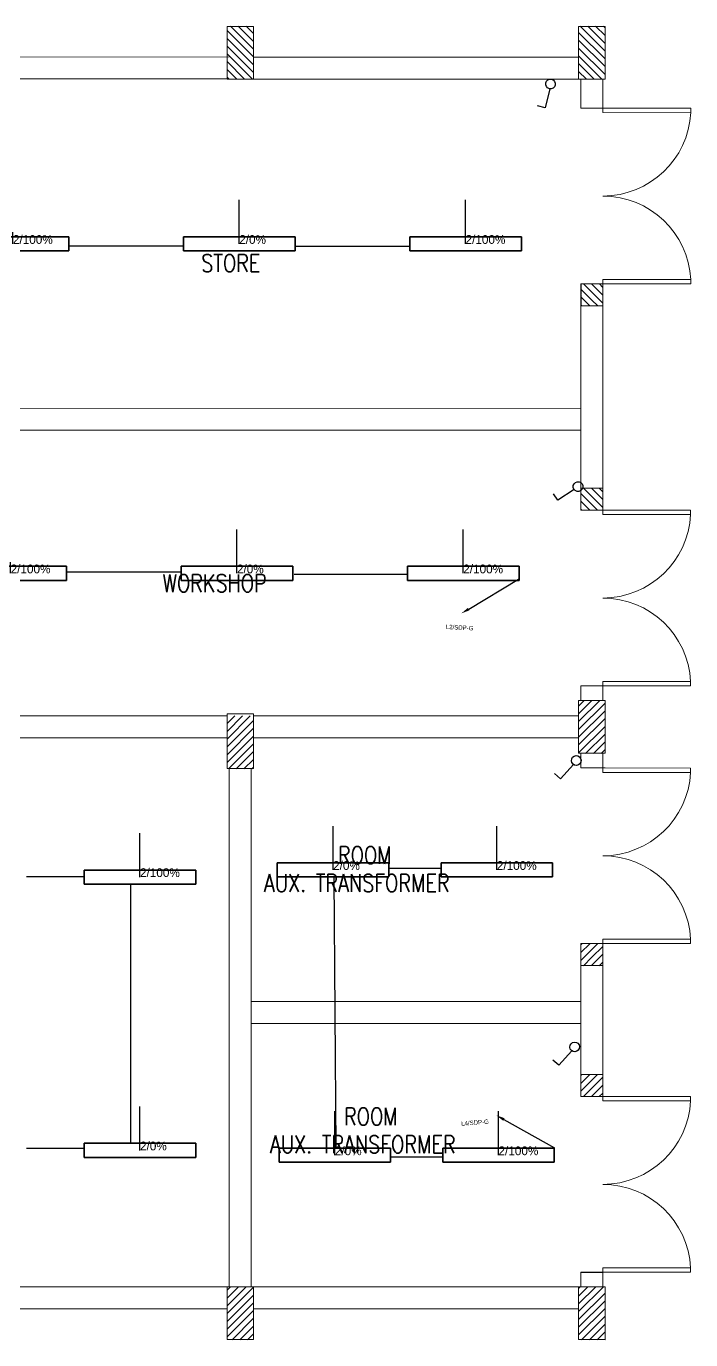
# Model space of a CAD drawing. Header units: millimetres. Extents: x 303 to 36482, y 801 to 16131.
# Drawn here: x 14342 to 21902, y 801 to 15756 of the extents above; entities that cross this region are included whole.
import ezdxf
from ezdxf import colors
from ezdxf.entities.mleader import LeaderData, LeaderLine
from ezdxf.math import Vec2, Vec3

# ---------------------------------------------------------------- set-up
doc = ezdxf.new("R2010")
doc.units = ezdxf.units.MM
doc.header["$MEASUREMENT"] = 0
for name, color, linetype, lineweight in [('COLUMNS', 5, 'Continuous', 0), ('COLUMNS1', 4, 'Continuous', 0), ('DOOR', 2, 'Continuous', 0), ('E-LT-SW', 7, 'Continuous', 25), ('TEXT', 2, 'Continuous', 0), ('WALL', 7, 'Continuous', 0)]:
    doc.layers.add(name, color=color, linetype=linetype, lineweight=lineweight)
for name, color, linetype in [('DLXLUM', 2, 'Continuous'), ('DLXLUMEX', 2, 'Continuous'), ('HATCH', 1, 'Continuous'), ('Wiring1', 80, 'Continuous')]:
    doc.layers.add(name, color=color, linetype=linetype)
doc.styles.add('ROMANS', font='romans.shx', dxfattribs={"width": 0.7, "height": 2.5})
pattern_1 = [(225, (-2738184.39, -9928946.41), (44.19417382, -44.19417382), [])]
pattern_2 = [(225, (2011761.41, -9928946.41), (44.19417382, -44.19417382), [])]

# ---------------------------------------------------------------- blocks, each defined once
blk = doc.blocks.new('*U1')
at = {"color": 0}
for p, q in [((-366723, 90731), (-366622, 90832)), ((-366723, 90821), (-366712, 90832)), ((-366658, 90707), (-366533, 90832)), ((-366568, 90707), (-366473, 90801)), ((-366723, 90641), (-366658, 90707)), ((-366693, 90582), (-366568, 90707)), ((-366603, 90582), (-366478, 90707)), ((-366478, 90707), (-366473, 90711)), ((-366513, 90582), (-366473, 90622))]:
    blk.add_line(p, q, dxfattribs=at)
blk = doc.blocks.new('*U61')
at = {"color": 1}
blk.add_line((0, 0), (0, 500), dxfattribs=at)
for p, q in [((635, 80), (-635, 80)), ((-635, 80), (-635, -80)), ((-635, 80), (-635, -80)), ((-635, -80), (-635, 80)), ((-635, 80), (-635, 80)), ((635, 80), (-635, 80)), ((-635, 80), (-635, 80)), ((-635, 80), (635, 80)), ((-635, -80), (-635, 80)), ((-635, 80), (635, 80)), ((635, -80), (635, 80)), ((635, 80), (635, 80)), ((635, -80), (635, 80)), ((635, 80), (635, 80)), ((635, 80), (635, -80)), ((635, 80), (635, -80)), ((-635, -80), (635, -80)), ((-635, -80), (635, -80)), ((635, -80), (-635, -80)), ((-635, -80), (-635, -80)), ((-635, -80), (-635, -80)), ((635, -80), (-635, -80)), ((635, -80), (635, -80)), ((635, -80), (635, -80))]:
    blk.add_line(p, q)
at = {"layer": 'DLXLUMEX', "color": 7}
blk.add_text('2/100%', height=100, dxfattribs=at).set_placement((0, 0))
blk = doc.blocks.new('*U62')
at = {"color": 1}
blk.add_line((0, 0), (0, 500), dxfattribs=at)
for p, q in [((635, 80), (-635, 80)), ((-635, 80), (-635, -80)), ((-635, 80), (-635, -80)), ((-635, -80), (-635, 80)), ((-635, 80), (-635, 80)), ((-635, 80), (-635, 80)), ((-635, 80), (635, 80)), ((635, 80), (-635, 80)), ((-635, -80), (-635, 80)), ((-635, 80), (635, 80)), ((635, -80), (635, 80)), ((635, 80), (635, 80)), ((635, -80), (635, 80)), ((635, 80), (635, 80)), ((635, 80), (635, -80)), ((635, 80), (635, -80)), ((-635, -80), (635, -80)), ((-635, -80), (635, -80)), ((635, -80), (-635, -80)), ((-635, -80), (-635, -80)), ((-635, -80), (-635, -80)), ((635, -80), (-635, -80)), ((635, -80), (635, -80)), ((635, -80), (635, -80))]:
    blk.add_line(p, q)
at = {"layer": 'DLXLUMEX', "color": 7}
blk.add_text('2/0%', height=100, dxfattribs=at).set_placement((0, 0))
blk = doc.blocks.new('*U63')
at = {"color": 1}
blk.add_line((0, 0), (0, 500), dxfattribs=at)
for p, q in [((635, 80), (-635, 80)), ((-635, 80), (-635, -80)), ((-635, 80), (-635, -80)), ((-635, -80), (-635, 80)), ((-635, 80), (-635, 80)), ((635, 80), (-635, 80)), ((-635, 80), (-635, 80)), ((-635, 80), (635, 80)), ((-635, -80), (-635, 80)), ((-635, 80), (635, 80)), ((635, -80), (635, 80)), ((635, 80), (635, 80)), ((635, -80), (635, 80)), ((635, 80), (635, 80)), ((635, 80), (635, -80)), ((635, 80), (635, -80)), ((-635, -80), (635, -80)), ((-635, -80), (635, -80)), ((635, -80), (-635, -80)), ((-635, -80), (-635, -80)), ((-635, -80), (-635, -80)), ((635, -80), (-635, -80)), ((635, -80), (635, -80)), ((635, -80), (635, -80))]:
    blk.add_line(p, q)
at = {"layer": 'DLXLUMEX', "color": 7}
blk.add_text('2/100%', height=100, dxfattribs=at).set_placement((0, 0))
blk = doc.blocks.new('*U73')
at = {"color": 1}
blk.add_line((0, 0), (0, 500), dxfattribs=at)
for p, q in [((635, 80), (-635, 80)), ((-635, 80), (-635, -80)), ((-635, 80), (-635, -80)), ((-635, -80), (-635, 80)), ((-635, 80), (-635, 80)), ((635, 80), (-635, 80)), ((-635, 80), (-635, 80)), ((-635, 80), (635, 80)), ((-635, -80), (-635, 80)), ((-635, 80), (635, 80)), ((635, -80), (635, 80)), ((635, 80), (635, 80)), ((635, -80), (635, 80)), ((635, 80), (635, 80)), ((635, 80), (635, -80)), ((635, 80), (635, -80)), ((-635, -80), (635, -80)), ((-635, -80), (635, -80)), ((635, -80), (-635, -80)), ((-635, -80), (-635, -80)), ((-635, -80), (-635, -80)), ((635, -80), (-635, -80)), ((635, -80), (635, -80)), ((635, -80), (635, -80))]:
    blk.add_line(p, q)
at = {"layer": 'DLXLUMEX', "color": 7}
blk.add_text('2/100%', height=100, dxfattribs=at).set_placement((0, 0))
blk = doc.blocks.new('*U74')
at = {"color": 1}
blk.add_line((0, 0), (0, 500), dxfattribs=at)
for p, q in [((635, 80), (-635, 80)), ((-635, 80), (-635, -80)), ((-635, 80), (-635, -80)), ((-635, -80), (-635, 80)), ((-635, 80), (-635, 80)), ((-635, 80), (-635, 80)), ((-635, 80), (635, 80)), ((635, 80), (-635, 80)), ((-635, -80), (-635, 80)), ((-635, 80), (635, 80)), ((635, -80), (635, 80)), ((635, 80), (635, 80)), ((635, -80), (635, 80)), ((635, 80), (635, 80)), ((635, 80), (635, -80)), ((635, 80), (635, -80)), ((-635, -80), (635, -80)), ((-635, -80), (635, -80)), ((635, -80), (-635, -80)), ((-635, -80), (-635, -80)), ((-635, -80), (-635, -80)), ((635, -80), (-635, -80)), ((635, -80), (635, -80)), ((635, -80), (635, -80))]:
    blk.add_line(p, q)
at = {"layer": 'DLXLUMEX', "color": 7}
blk.add_text('2/0%', height=100, dxfattribs=at).set_placement((0, 0))
blk = doc.blocks.new('*U76')
at = {"color": 1}
blk.add_line((0, 0), (0, 500), dxfattribs=at)
for p, q in [((635, 80), (-635, 80)), ((-635, 80), (-635, -80)), ((-635, 80), (-635, -80)), ((-635, -80), (-635, 80)), ((-635, 80), (-635, 80)), ((635, 80), (-635, 80)), ((-635, 80), (-635, 80)), ((-635, 80), (635, 80)), ((-635, -80), (-635, 80)), ((-635, 80), (635, 80)), ((635, -80), (635, 80)), ((635, 80), (635, 80)), ((635, -80), (635, 80)), ((635, 80), (635, 80)), ((635, 80), (635, -80)), ((635, 80), (635, -80)), ((-635, -80), (635, -80)), ((-635, -80), (635, -80)), ((635, -80), (-635, -80)), ((-635, -80), (-635, -80)), ((-635, -80), (-635, -80)), ((635, -80), (-635, -80)), ((635, -80), (635, -80)), ((635, -80), (635, -80))]:
    blk.add_line(p, q)
at = {"layer": 'DLXLUMEX', "color": 7}
blk.add_text('2/100%', height=100, dxfattribs=at).set_placement((0, 0))
blk = doc.blocks.new('*U92')
at = {"color": 1}
blk.add_line((0, 0), (0, 500), dxfattribs=at)
for p, q in [((635, 80), (-635, 80)), ((-635, 80), (-635, -80)), ((-635, 80), (-635, -80)), ((-635, -80), (-635, 80)), ((-635, 80), (-635, 80)), ((635, 80), (-635, 80)), ((-635, 80), (-635, 80)), ((-635, 80), (635, 80)), ((-635, -80), (-635, 80)), ((-635, 80), (635, 80)), ((635, -80), (635, 80)), ((635, 80), (635, 80)), ((635, -80), (635, 80)), ((635, 80), (635, 80)), ((635, 80), (635, -80)), ((635, 80), (635, -80)), ((-635, -80), (635, -80)), ((-635, -80), (635, -80)), ((635, -80), (-635, -80)), ((-635, -80), (-635, -80)), ((-635, -80), (-635, -80)), ((635, -80), (-635, -80)), ((635, -80), (635, -80)), ((635, -80), (635, -80))]:
    blk.add_line(p, q)
at = {"layer": 'DLXLUMEX', "color": 7}
blk.add_text('2/0%', height=100, dxfattribs=at).set_placement((0, 0))
blk = doc.blocks.new('*U93')
at = {"color": 1}
blk.add_line((0, 0), (0, 500), dxfattribs=at)
for p, q in [((635, 80), (-635, 80)), ((-635, 80), (-635, -80)), ((-635, 80), (-635, -80)), ((-635, -80), (-635, 80)), ((-635, 80), (-635, 80)), ((635, 80), (-635, 80)), ((-635, 80), (-635, 80)), ((-635, 80), (635, 80)), ((-635, -80), (-635, 80)), ((-635, 80), (635, 80)), ((635, -80), (635, 80)), ((635, 80), (635, 80)), ((635, -80), (635, 80)), ((635, 80), (635, 80)), ((635, 80), (635, -80)), ((635, 80), (635, -80)), ((-635, -80), (635, -80)), ((635, -80), (-635, -80)), ((-635, -80), (-635, -80)), ((-635, -80), (635, -80)), ((-635, -80), (-635, -80)), ((635, -80), (-635, -80)), ((635, -80), (635, -80)), ((635, -80), (635, -80))]:
    blk.add_line(p, q)
at = {"layer": 'DLXLUMEX', "color": 7}
blk.add_text('2/100%', height=100, dxfattribs=at).set_placement((0, 0))
blk = doc.blocks.new('*U117')
at = {"color": 1}
blk.add_line((0, 0), (0, 500), dxfattribs=at)
for p, q in [((635, 80), (-635, 80)), ((-635, 80), (-635, -80)), ((-635, 80), (-635, -80)), ((-635, -80), (-635, 80)), ((-635, 80), (-635, 80)), ((635, 80), (-635, 80)), ((-635, 80), (-635, 80)), ((-635, 80), (635, 80)), ((-635, -80), (-635, 80)), ((-635, 80), (635, 80)), ((635, -80), (635, 80)), ((635, 80), (635, 80)), ((635, -80), (635, 80)), ((635, 80), (635, 80)), ((635, 80), (635, -80)), ((635, 80), (635, -80)), ((-635, -80), (635, -80)), ((-635, -80), (635, -80)), ((635, -80), (-635, -80)), ((-635, -80), (-635, -80)), ((-635, -80), (-635, -80)), ((635, -80), (-635, -80)), ((635, -80), (635, -80)), ((635, -80), (635, -80))]:
    blk.add_line(p, q)
at = {"layer": 'DLXLUMEX', "color": 7}
blk.add_text('2/0%', height=100, dxfattribs=at).set_placement((0, 0))
blk = doc.blocks.new('*U118')
at = {"color": 1}
blk.add_line((0, 0), (0, 500), dxfattribs=at)
for p, q in [((635, 80), (-635, 80)), ((-635, 80), (-635, -80)), ((-635, 80), (-635, -80)), ((-635, -80), (-635, 80)), ((-635, 80), (-635, 80)), ((635, 80), (-635, 80)), ((-635, 80), (-635, 80)), ((-635, 80), (635, 80)), ((-635, -80), (-635, 80)), ((-635, 80), (635, 80)), ((635, -80), (635, 80)), ((635, 80), (635, 80)), ((635, -80), (635, 80)), ((635, 80), (635, 80)), ((635, 80), (635, -80)), ((635, 80), (635, -80)), ((-635, -80), (635, -80)), ((-635, -80), (635, -80)), ((635, -80), (-635, -80)), ((-635, -80), (-635, -80)), ((-635, -80), (-635, -80)), ((635, -80), (-635, -80)), ((635, -80), (635, -80)), ((635, -80), (635, -80))]:
    blk.add_line(p, q)
at = {"layer": 'DLXLUMEX', "color": 7}
blk.add_text('2/100%', height=100, dxfattribs=at).set_placement((0, 0))
blk = doc.blocks.new('SW01')
at = {"layer": 'E-LT-SW', "color": 7}
for p, q in [((41, 113), (222, 294)), ((222, 294), (296, 220))]:
    blk.add_line(p, q, dxfattribs=at)
blk.add_circle((0, 64), 64, dxfattribs=at)

msp = doc.modelspace()

# ---------------------------------------------------------------- hatches: boundary and pattern name
at = {"layer": 'HATCH', "linetype": 'Continuous', "extrusion": (0, 0, -1)}
h = msp.add_hatch(dxfattribs=at)
h.set_pattern_fill('ANSI31', color=9, style=0)
h.set_pattern_definition(pattern_1)
h.paths.add_polyline_path([(-16627, 15756), (-16877, 15756), (-16877, 15756), (-16927, 15756), (-16927, 15506), (-16927, 15506), (-16927, 15154), (-16627, 15153)])
h = msp.add_hatch(dxfattribs=at)
h.set_pattern_fill('ANSI31', color=9, style=0)
h.set_pattern_definition(pattern_1)
h.paths.add_polyline_path([(-20627, 15756), (-20877, 15756), (-20877, 15756), (-20927, 15756), (-20927, 15506), (-20927, 15506), (-20927, 15154), (-20627, 15153)])
at = {"layer": 'HATCH', "linetype": 'Continuous'}
h = msp.add_hatch(dxfattribs=at)
h.set_pattern_fill('ANSI31', color=9, style=0)
h.set_pattern_definition(pattern_2)
h.paths.add_polyline_path([(20627, 7476), (20877, 7476), (20877, 7476), (20927, 7476), (20927, 7726), (20927, 7726), (20927, 8078), (20627, 8078)])
h = msp.add_hatch(dxfattribs=at)
h.set_pattern_fill('ANSI31', color=9, style=0)
h.set_pattern_definition(pattern_2)
h.paths.add_polyline_path([(16627, 7301), (16877, 7301), (16877, 7301), (16927, 7301), (16927, 7551), (16927, 7551), (16927, 7903), (16627, 7904)])
h = msp.add_hatch(dxfattribs=at)
h.set_pattern_fill('ANSI31', color=9, style=0)
h.set_pattern_definition(pattern_2)
h.paths.add_polyline_path([(16627, 801), (16877, 801), (16877, 801), (16927, 801), (16927, 1051), (16927, 1051), (16927, 1403), (16627, 1403)])
h = msp.add_hatch(dxfattribs=at)
h.set_pattern_fill('ANSI31', color=9, style=0)
h.set_pattern_definition(pattern_2)
h.paths.add_polyline_path([(20627, 801), (20877, 801), (20877, 801), (20927, 801), (20927, 1051), (20927, 1051), (20927, 1403), (20627, 1403)])

# ---------------------------------------------------------------- linework, layer by layer
at = {"color": 9}
msp.add_line((20652, 1570), (20902, 1570), dxfattribs=at)
at = {"layer": 'COLUMNS', "color": 9}
for p, q in [((16927, 15754), (16627, 15754)), ((16627, 15154), (16627, 15754)), ((16927, 15578), (16927, 15754)), ((20927, 15754), (20627, 15754)), ((20627, 15154), (20627, 15754)), ((20927, 15578), (20927, 15754)), ((16927, 15154), (16927, 15328)), ((20927, 15154), (20927, 15328)), ((16677, 15154), (16627, 15154)), ((16677, 15154), (16627, 15154)), ((20677, 15154), (20627, 15154)), ((20653, 12823), (20903, 12823)), ((20653, 12823), (20654, 12573)), ((20653, 12573), (20654, 12823)), ((20903, 12823), (20903, 12573)), ((20903, 12823), (20903, 12823)), ((20903, 12573), (20903, 12823)), ((20903, 12823), (20903, 12823)), ((20653, 12573), (20903, 12573)), ((20903, 12573), (20903, 12573)), ((20652, 10246), (20653, 10496)), ((20902, 10246), (20902, 10496)), ((20902, 10496), (20902, 10496)), ((20652, 10246), (20902, 10246)), ((20902, 10246), (20902, 10246)), ((20927, 8079), (20627, 8079)), ((20627, 8078), (20627, 7478)), ((16627, 7926), (16627, 7303)), ((16927, 7926), (16627, 7926)), ((16927, 7926), (16927, 7729)), ((20927, 7653), (20927, 7478)), ((16927, 7479), (16927, 7303)), ((20927, 7478), (20627, 7478)), ((16927, 7303), (16627, 7303)), ((20652, 5311), (20902, 5311)), ((20652, 5311), (20653, 5061)), ((20902, 5311), (20902, 5061)), ((20902, 5311), (20902, 5311)), ((20902, 5061), (20902, 5061)), ((20652, 3820), (20902, 3820)), ((20652, 3820), (20653, 3570)), ((20902, 3820), (20902, 3570)), ((20902, 3820), (20902, 3820)), ((20902, 3570), (20902, 3570)), ((16677, 1403), (16627, 1403)), ((16627, 1403), (16627, 803)), ((16927, 1403), (16927, 1228)), ((20677, 1403), (20627, 1403)), ((20627, 1403), (20627, 803)), ((20927, 1403), (20927, 1228)), ((16927, 978), (16927, 803)), ((20927, 978), (20927, 803)), ((16927, 803), (16627, 803)), ((20927, 803), (20627, 803))]:
    msp.add_line(p, q, dxfattribs=at)
at = {"layer": 'COLUMNS1', "color": 9}
for p, q in [((16927, 15328), (16927, 15578)), ((20927, 15328), (20927, 15578)), ((16927, 15154), (16677, 15154)), ((16927, 15154), (16677, 15154)), ((20927, 15154), (20677, 15154)), ((20652, 12823), (20903, 12823)), ((20652, 10496), (20902, 10496)), ((20927, 8078), (20927, 7653)), ((16882, 7926), (16632, 7926)), ((16927, 7729), (16927, 7479)), ((20652, 5061), (20902, 5061)), ((20652, 3570), (20902, 3570)), ((16927, 1403), (16677, 1403)), ((20927, 1403), (20677, 1403)), ((16927, 1228), (16927, 978)), ((20927, 1228), (20927, 978))]:
    msp.add_line(p, q, dxfattribs=at)
at = {"layer": 'DOOR', "color": 9}
for points in [[(20903, 14823), (20903, 14773), (21902, 14772), (21902, 14822)], [(20903, 12823), (20903, 12873), (21902, 12874), (21902, 12824)], [(20902, 10246), (20902, 10196), (21901, 10195), (21901, 10245)], [(20902, 8246), (20902, 8296), (21901, 8297), (21901, 8247)], [(20902, 7311), (20902, 7261), (21901, 7260), (21901, 7310)], [(20902, 5311), (20902, 5361), (21901, 5362), (21901, 5312)], [(20902, 3570), (20902, 3520), (21901, 3519), (21901, 3569)], [(20902, 1570), (20902, 1620), (21901, 1621), (21901, 1571)]]:
    msp.add_lwpolyline(points, close=True, dxfattribs=at)
for centre, start, end in [((20903, 14823), 270, 357.0854), ((20903, 12823), 2.9146, 90), ((20902, 10246), 270, 357.0854), ((20902, 8246), 2.9146, 90), ((20902, 7311), 270.0002, 357.0855), ((20902, 5311), 2.9148, 90.0002), ((20902, 3570), 270.0002, 357.0855), ((20902, 1570), 2.9148, 90.0002)]:
    msp.add_arc(centre, 1000, start, end, dxfattribs=at)
at = {"layer": 'WALL', "color": 9}
for p, q in [((12927, 15405), (16652, 15407)), ((20627, 15403), (16927, 15404)), ((12927, 15156), (16652, 15156)), ((20627, 15153), (16927, 15154)), ((20652, 15155), (20652, 14823)), ((20902, 15155), (20902, 14823)), ((20928, 14823), (20652, 14823)), ((20652, 12823), (20652, 10246)), ((20902, 12823), (20902, 10246)), ((20652, 11405), (12902, 11407)), ((20652, 11156), (12902, 11156)), ((20652, 8246), (20652, 8079)), ((20927, 8246), (20652, 8246)), ((20902, 8246), (20902, 8079)), ((16627, 7903), (13078, 7904)), ((20627, 7903), (16927, 7904)), ((16627, 7653), (13078, 7654)), ((20627, 7653), (16927, 7654)), ((20652, 7478), (20652, 7311)), ((20902, 7478), (20902, 7311)), ((16652, 7303), (16652, 1403)), ((16902, 7303), (16902, 1403)), ((20927, 7311), (20652, 7311)), ((20652, 5311), (20652, 3570)), ((20902, 5311), (20902, 3570)), ((20652, 4653), (16902, 4653)), ((20652, 4403), (16902, 4403)), ((20652, 1570), (20652, 1403)), ((20652, 1570), (20652, 1403)), ((20902, 1570), (20902, 1403)), ((20902, 1570), (20902, 1403)), ((12427, 1403), (16627, 1403)), ((20627, 1403), (16927, 1404)), ((12432, 1153), (16627, 1154)), ((20627, 1153), (16927, 1154))]:
    msp.add_line(p, q, dxfattribs=at)
at = {"layer": 'Wiring1'}
for p, q in [((14822, 13254), (16128, 13254)), ((17398, 13251), (18705, 13251)), ((16105, 9541), (14792, 9541)), ((18675, 9513), (17390, 9513)), ((19057, 6166), (18473, 6166)), ((15006, 6070), (14344, 6070)), ((17841, 6069), (17865, 2985)), ((15532, 3037), (15532, 5976)), ((14344, 2983), (15006, 2983)), ((18485, 2882), (19077, 2882))]:
    msp.add_line(p, q, dxfattribs=at)

# ---------------------------------------------------------------- block references
at = {"layer": 'DLXLUM'}
for name, p in [('*U61', (14190, 13278)), ('*U62', (16765, 13278)), ('*U63', (19340, 13278)), ('*U73', (14164, 9527)), ('*U74', (16739, 9527)), ('*U76', (19314, 9527)), ('*U117', (17833, 6150)), ('*U118', (19696, 6150)), ('*U93', (15636, 6069)), ('*U92', (15636, 2957)), ('*U117', (17853, 2902)), ('*U118', (19715, 2902))]:
    msp.add_blockref(name, p, dxfattribs=at)
at = {"layer": 'E-LT-SW', "xscale": 0.8650601911002302, "zscale": 0.8650601323381149}
for p, yscale, rotation in [((20278, 15146), 0.8650601342922072, 211.3093100050465), ((20631, 10569), 0.8650601342922073, 168.4629170145987), ((20597, 7451), 0.8650601342922072, 183.1855695180488), ((20579, 4190), 0.8650601342922072, 183.1855695180488)]:
    msp.add_blockref('SW01', p, dxfattribs=dict(at, yscale=yscale, rotation=rotation))
at = {"layer": 'HATCH', "color": 9, "rotation": 90}
for p in [(111485, 379296), (111484, 376969)]:
    msp.add_blockref('*U1', p, dxfattribs=at)
at = {"layer": 'HATCH', "color": 9, "xscale": -1, "rotation": 90.00015822826906}
for p in [(111485, -361413), (111485, -362903)]:
    msp.add_blockref('*U1', p, dxfattribs=at)

# ---------------------------------------------------------------- texts
at = {"layer": 'TEXT', "color": 9, "style": 'ROMANS', "width": 0.8}
for s, p in [('STORE', (16333, 12959)), ('WORKSHOP', (15892, 9314)), ('ROOM', (17889, 6218)), ('AUX. TRANSFORMER', (17047, 5900)), ('ROOM', (17958, 3243)), ('AUX. TRANSFORMER', (17115, 2925))]:
    msp.add_text(s, height=200, dxfattribs=at).set_placement(p)
at = {"layer": 'Wiring1', "char_height": 50, "attachment_point": 1}
for s, insert, rotation in [('L2/SDP-G', (19117, 8944), 356.8623), ('L4/SDP-G', (19289, 3287), 4.1867)]:
    msp.add_mtext_dynamic_manual_height_columns(s, width=810.37, gutter_width=1, heights=[0], dxfattribs=dict(at, insert=insert, rotation=rotation))

# ---------------------------------------------------------------- leaders
at = {"layer": 'Wiring1'}
ml = msp.add_multileader_mtext('Standard', dxfattribs=at)
ml.set_content('', color=256)
ml.set_leader_properties()
ml.build(insert=Vec2(0, 0))
ml.multileader.update_dxf_attribs({"text_right_attachment_type": 6, "dogleg_length": 0.36, "arrow_head_size": 100})
ctx = ml.context
ctx.base_point, ctx.char_height, ctx.arrow_head_size, ctx.landing_gap_size, ctx.plane_origin, ctx.plane_x_axis, ctx.plane_y_axis = Vec3(19942, 9460), 0.18, 100, 0.09, Vec3(19290, 9069), Vec3(0.857766, -0.514041), Vec3(0.514041, 0.857766)
ctx.right_attachment = 6
notes = []
notes.append((ctx, [(0, (1, 1, 0), (19942, 9460), (0.857766, -0.514041), 0.36, [(0, [(19290, 9069)], 0, [])])]))
ctx.mtext.insert, ctx.mtext.text_direction, ctx.mtext.rotation, ctx.mtext.flow_direction = Vec3(19942, 9460), Vec3(0.857766, -0.514041), 5.743296, 5
ml = msp.add_multileader_mtext('Standard', dxfattribs=at)
ml.set_content('', color=256)
ml.set_leader_properties()
ml.build(insert=Vec2(0, 0))
ml.multileader.update_dxf_attribs({"text_right_attachment_type": 6, "dogleg_length": 0.36, "arrow_head_size": 100})
ctx = ml.context
ctx.base_point, ctx.char_height, ctx.arrow_head_size, ctx.landing_gap_size, ctx.plane_origin, ctx.plane_x_axis, ctx.plane_y_axis = Vec3(20352, 2985), 0.18, 100, 0.09, Vec3(19689, 3357), Vec3(-0.020224, -0.999795), Vec3(0.999795, -0.020224)
ctx.right_attachment = 6
notes.append((ctx, [(0, (1, 1, 0), (20352, 2986), (-0.020224, -0.999795), 0.36, [(0, [(19689, 3357)], 0, [])])]))
ctx.mtext.insert, ctx.mtext.text_direction, ctx.mtext.rotation, ctx.mtext.flow_direction = Vec3(20352, 2985), Vec3(-0.020224, -0.999795), 4.692163, 5
for ctx, leaders in notes:
    for number, flags, end, landing, length, lines in leaders:
        leader = LeaderData()
        leader.index, (leader.has_last_leader_line, leader.has_dogleg_vector, leader.attachment_direction) = number, flags
        leader.last_leader_point, leader.dogleg_vector, leader.dogleg_length = Vec3(end), Vec3(landing), length
        for number, points, colour, breaks in lines:
            line = LeaderLine()
            line.index, line.vertices, line.color, line.breaks = number, Vec3.list(points), colors.encode_raw_color(colour), breaks
            leader.lines.append(line)
        ctx.leaders.append(leader)

doc.saveas('drawing.dxf')
